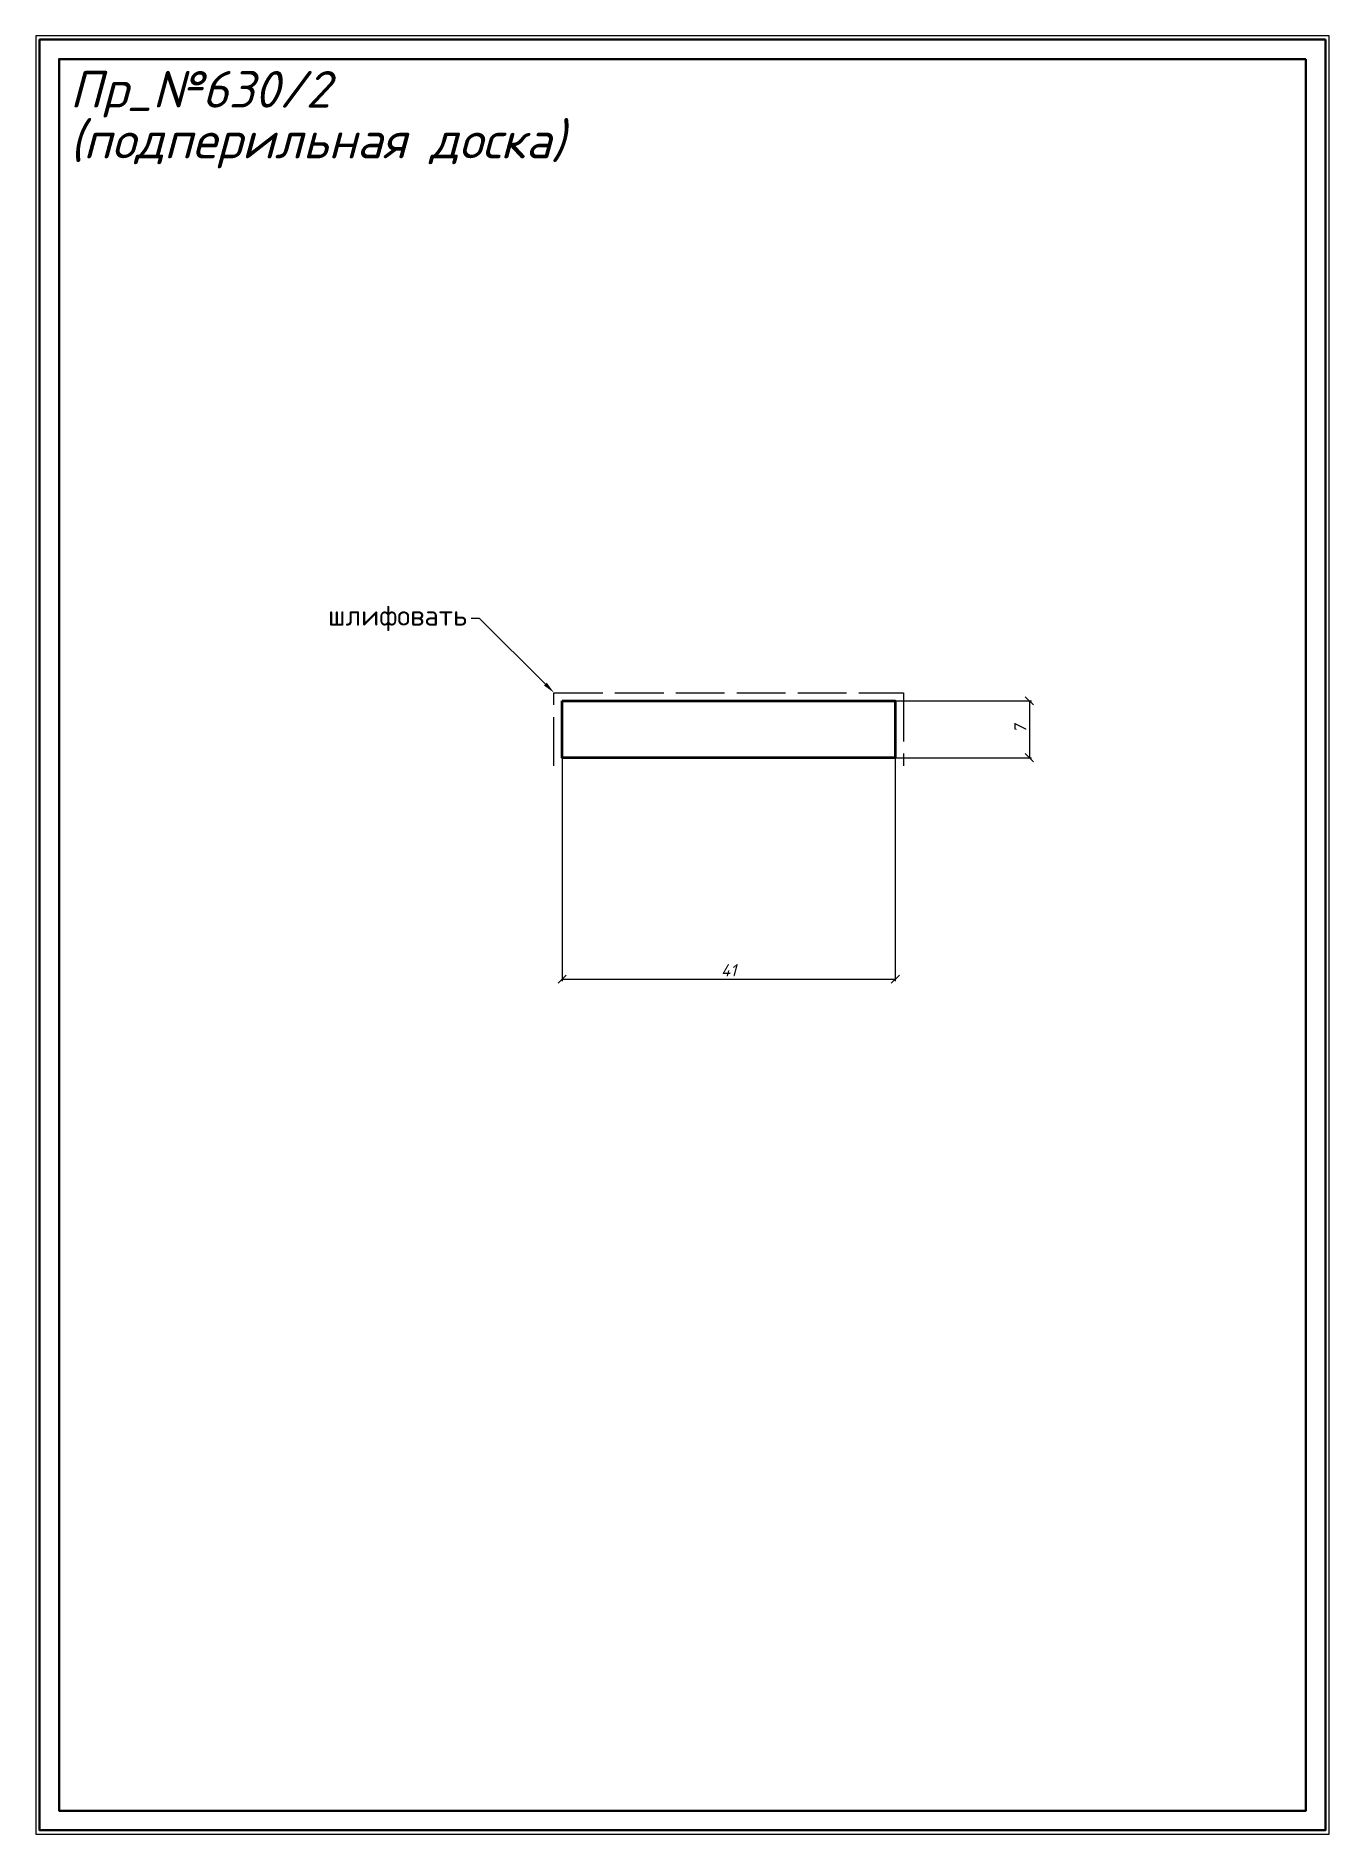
# Model space of a CAD drawing. Header units: millimetres. Extents: x 9405 to 9565, y -1115 to -894.
import ezdxf
from ezdxf import colors
from ezdxf.entities.mleader import LeaderData, LeaderLine
from ezdxf.math import Vec2, Vec3

# ---------------------------------------------------------------- set-up
doc = ezdxf.new("R2010")
doc.units = ezdxf.units.MM
doc.linetypes.add('ACAD_ISO02W100', pattern=[15, 12, -3])
doc.layers.get('0').update_dxf_attribs({"lineweight": 13})
for name, color, linetype, lineweight in [('профили', 1, 'Continuous', 35), ('служебный слой ЛИНИИ ПУНКТИРНЫЕ', 7, 'ACAD_ISO02W100', 13), ('служебный слой НАДПИСИ', 7, 'Continuous', 13), ('служебный слой РАЗМЕРЫ', 7, 'Continuous', 9), ('служебный слой ШТАМП', 7, 'Continuous', 30)]:
    doc.layers.add(name, color=color, linetype=linetype, lineweight=lineweight)
doc.styles.add('ЕСКД', font='isocpeur.ttf', dxfattribs={"oblique": 15})
doc.styles.add('ЕСКД штамп_текст', font='isocpeur.ttf')
doc.dimstyles.new('ЕСКД', dxfattribs={"dimtxt": 3.5, "dimasz": 2.5, "dimexe": 0.25, "dimexo": 0, "dimgap": 0.35, "dimtad": 1, "dimdec": 1, "dimzin": 9, "dimtxsty": 'ЕСКД', "dimblk": 'OBLIQUE', "dimcen": 0, "dimclrd": 256, "dimclre": 256, "dimclrt": 256, "dimadec": 1, "dimazin": 0, "dimtfac": 1, "dimtdec": 1, "dimtmove": 0, "dimatfit": 3, "dimldrblk": 'DOTSMALL', "dimfxl": 1, "dimlwd": -1, "dimlwe": -1, "dimarcsym": 0})

# ---------------------------------------------------------------- blocks, each defined once
blk = doc.blocks.new('_OBLIQUE')
at = {"color": 0, "linetype": 'ByBlock'}
blk.add_line((-0.5, -0.5), (0.5, 0.5), dxfattribs=at)
blk = doc.blocks.new('*D4')
at = {"layer": 'Defpoints', "color": 0, "transparency": 16777216}
for p in [(9509.73, -976.03), (9509.73, -983.03), (9527.64, -983.03)]:
    blk.add_point(p, dxfattribs=at)
at = {"layer": 'служебный слой РАЗМЕРЫ', "transparency": 16777216}
for p, q in [((9509.73, -976.03), (9527.89, -976.03)), ((9527.64, -976.03), (9527.64, -983.03)), ((9509.73, -983.03), (9527.89, -983.03))]:
    blk.add_line(p, q, dxfattribs=at)
for p, rotation in [((9527.64, -976.03), 90), ((9527.64, -983.03), 270)]:
    blk.add_blockref('_OBLIQUE', p, dxfattribs=dict(at, rotation=rotation))
at = {"layer": 'служебный слой РАЗМЕРЫ', "transparency": 16777216, "insert": (9526.54, -979.53), "char_height": 1.5, "attachment_point": 5, "rotation": 90, "style": 'ЕСКД'}
blk.add_mtext('7', dxfattribs=at)
blk = doc.blocks.new('_DotSmall')
at = {"color": 0, "linetype": 'ByBlock', "lineweight": -3, "const_width": 0.5}
blk.add_lwpolyline([(-0.0625, 0, 1), (0.0625, 0, 1)], format="xyb", close=True, dxfattribs=at)

msp = doc.modelspace()

# ---------------------------------------------------------------- linework, layer by layer
at = {"layer": 'профили'}
msp.add_lwpolyline([(9470.14, -976.03), (9511.14, -976.03), (9511.14, -983.03), (9470.14, -983.03)], close=True, dxfattribs=at)
at = {"layer": 'служебный слой ЛИНИИ ПУНКТИРНЫЕ', "ltscale": 0.5}
for p, q in [((9469.14, -984.03), (9469.14, -975.03)), ((9469.14, -975.03), (9512.14, -975.03)), ((9512.14, -975.03), (9512.14, -984.03))]:
    msp.add_line(p, q, dxfattribs=at)
at = {"layer": 'служебный слой ШТАМП', "color": 6, "lineweight": 5, "ltscale": 100}
msp.add_lwpolyline([(9564.52, -894.24), (9405.4, -894.24), (9405.4, -1115.45), (9564.52, -1115.45)], close=True, dxfattribs=at)
at = {"layer": 'служебный слой ШТАМП', "ltscale": 100}
for points in [[(9564.06, -894.69), (9405.85, -894.69), (9405.85, -1114.99), (9564.06, -1114.99)], [(9561.66, -897.09), (9408.25, -897.09), (9408.25, -1112.59), (9561.66, -1112.59)]]:
    msp.add_lwpolyline(points, close=True, dxfattribs=at)

# ---------------------------------------------------------------- texts
at = {"layer": 'служебный слой НАДПИСИ', "style": 'ЕСКД', "oblique": 15}
for s, p in [('Пр_№630/2', (9409.55, -903.05)), ('(подперильная доска)', (9409.55, -909.3))]:
    msp.add_text(s, height=4.5, dxfattribs=at).set_placement(p)

# ---------------------------------------------------------------- dimensions: what is measured, and where the dimension line sits
at = {"layer": 'служебный слой РАЗМЕРЫ', "color": 1}
dim = msp.add_linear_dim(base=(9527.64, -983.03), p1=(9509.73, -976.03), p2=(9509.73, -983.03), angle=90, dimstyle='ЕСКД', override={"dimtxt": 1.5, "dimasz": 1}, dxfattribs=at)
dim.commit()
dim.dimension.update_dxf_attribs({"geometry": '*D4', "text_midpoint": (9526.54, -979.53)})
msp.add_linear_dim(base=(9511.14, -1010.28), p1=(9470.14, -976.03), p2=(9511.14, -976.03), dimstyle='ЕСКД', override={"dimtxt": 1.5, "dimasz": 1}, dxfattribs=at).render()

# ---------------------------------------------------------------- leaders
at = {"layer": 'служебный слой РАЗМЕРЫ'}
ml = msp.add_multileader_mtext('Standard', dxfattribs=at)
ml.set_content('\\A1;{\\fISOCPEUR|b1|i0|c204|p34;шлифовать}', color=256, style='ЕСКД штамп_текст')
ml.set_leader_properties(color=256, linetype='ByLayer', lineweight=-1)
ml.build(insert=Vec2(0, 0))
ml.multileader.update_dxf_attribs({"dogleg_length": 1, "arrow_head_size": 1.5})
ctx = ml.context
ctx.base_point, ctx.char_height, ctx.arrow_head_size, ctx.landing_gap_size, ctx.plane_origin = Vec3(9441.07, -965.9), 2.5, 1.5, 0.5, Vec3(9473.06, -952.72)
ctx.text_align_type = 2
notes = []
notes.append((ctx, [(0, (1, 1, 0), (9459.97, -965.9), (-1, 0), 1, [(0, [(9469.14, -975.03)], 0, [])])]))
ctx.mtext.insert, ctx.mtext.alignment, ctx.mtext.flow_direction = Vec3(9458.47, -964.28), 3, 5
for ctx, leaders in notes:
    for number, flags, end, landing, length, lines in leaders:
        leader = LeaderData()
        leader.index, (leader.has_last_leader_line, leader.has_dogleg_vector, leader.attachment_direction) = number, flags
        leader.last_leader_point, leader.dogleg_vector, leader.dogleg_length = Vec3(end), Vec3(landing), length
        for number, points, colour, breaks in lines:
            line = LeaderLine()
            line.index, line.vertices, line.color, line.breaks = number, Vec3.list(points), colors.encode_raw_color(colour), breaks
            leader.lines.append(line)
        ctx.leaders.append(leader)

doc.saveas('drawing.dxf')
